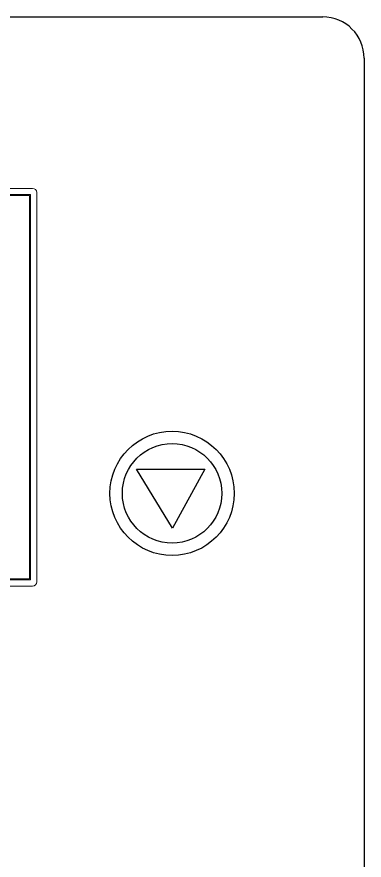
# Model space of a CAD drawing. Extents: x -644 to 1893, y -746 to 99.
# Drawn here: x 1406.8 to 1490.6, y -414.5 to -210.9 of the extents above; entities that cross this region are included whole.
import ezdxf

# ---------------------------------------------------------------- set-up
doc = ezdxf.new("R2010")
doc.units = 0
doc.layers.add('SYMS', color=7, linetype='Continuous')

msp = doc.modelspace()

# ---------------------------------------------------------------- linework, layer by layer
at = {"color": 0, "lineweight": 15}
for p, q in [((1316.56, -252.32), (1410.56, -252.32)), ((1317.06, -253.82), (1410.06, -253.82)), ((1409.81, -254.07), (1317.31, -254.07)), ((1409.81, -346.57), (1409.81, -254.07)), ((1410.06, -253.82), (1410.06, -346.82)), ((1411.56, -253.32), (1411.56, -347.32)), ((1410.06, -346.82), (1317.06, -346.82)), ((1317.31, -346.57), (1409.81, -346.57)), ((1410.56, -348.32), (1316.56, -348.32))]:
    msp.add_line(p, q, dxfattribs=at)
for centre, start, end in [((1410.56, -253.32), 0, 90), ((1410.56, -347.32), 270, 0)]:
    msp.add_arc(centre, 1, start, end, dxfattribs=at)
at = {"layer": 'SYMS'}
for p, q in [((1250.59, -210.93), (1480.59, -210.93)), ((1490.59, -220.93), (1490.59, -550.93)), ((1435.67, -320.11), (1452.11, -320.11)), ((1444.31, -334.34), (1435.67, -320.11)), ((1452.11, -320.11), (1444.31, -334.34))]:
    msp.add_line(p, q, dxfattribs=at)
for radius in [15, 12]:
    msp.add_circle((1444.23, -325.93), radius, dxfattribs=at)
msp.add_arc((1480.59, -220.93), 10, 0, 90, dxfattribs=at)

doc.saveas('drawing.dxf')
